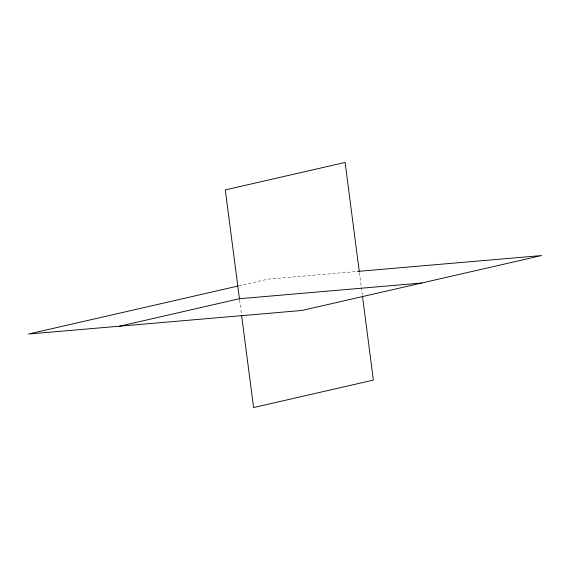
<?xml version="1.0" encoding="UTF-8"?>
<svg xmlns="http://www.w3.org/2000/svg" width="570" height="570" viewBox="0 0 570 570"><rect width="100%" height="100%" fill="white"/><g stroke="black" fill="none" stroke-linecap="round" stroke-linejoin="round"><path stroke-width="0.43" stroke-dasharray="2.85 2.14" d="M238.709 285.869L268.121 279.129L356.592 271.505M359.421 272.595L362.392 295.502M239.607 300.048L241.438 314.148"/><path stroke-width="0.85" d="M237.84 286.069L28.5 334.034L301.879 310.472L541.5 255.567L357.476 271.427M119.629 326.183L239.436 298.73L421.693 283.019M359.299 271.712L345.114 162.45L225.3 189.903L239.493 299.165M362.506 296.386L373.378 380.097L253.572 407.55L241.666 315.908"/></g></svg>
